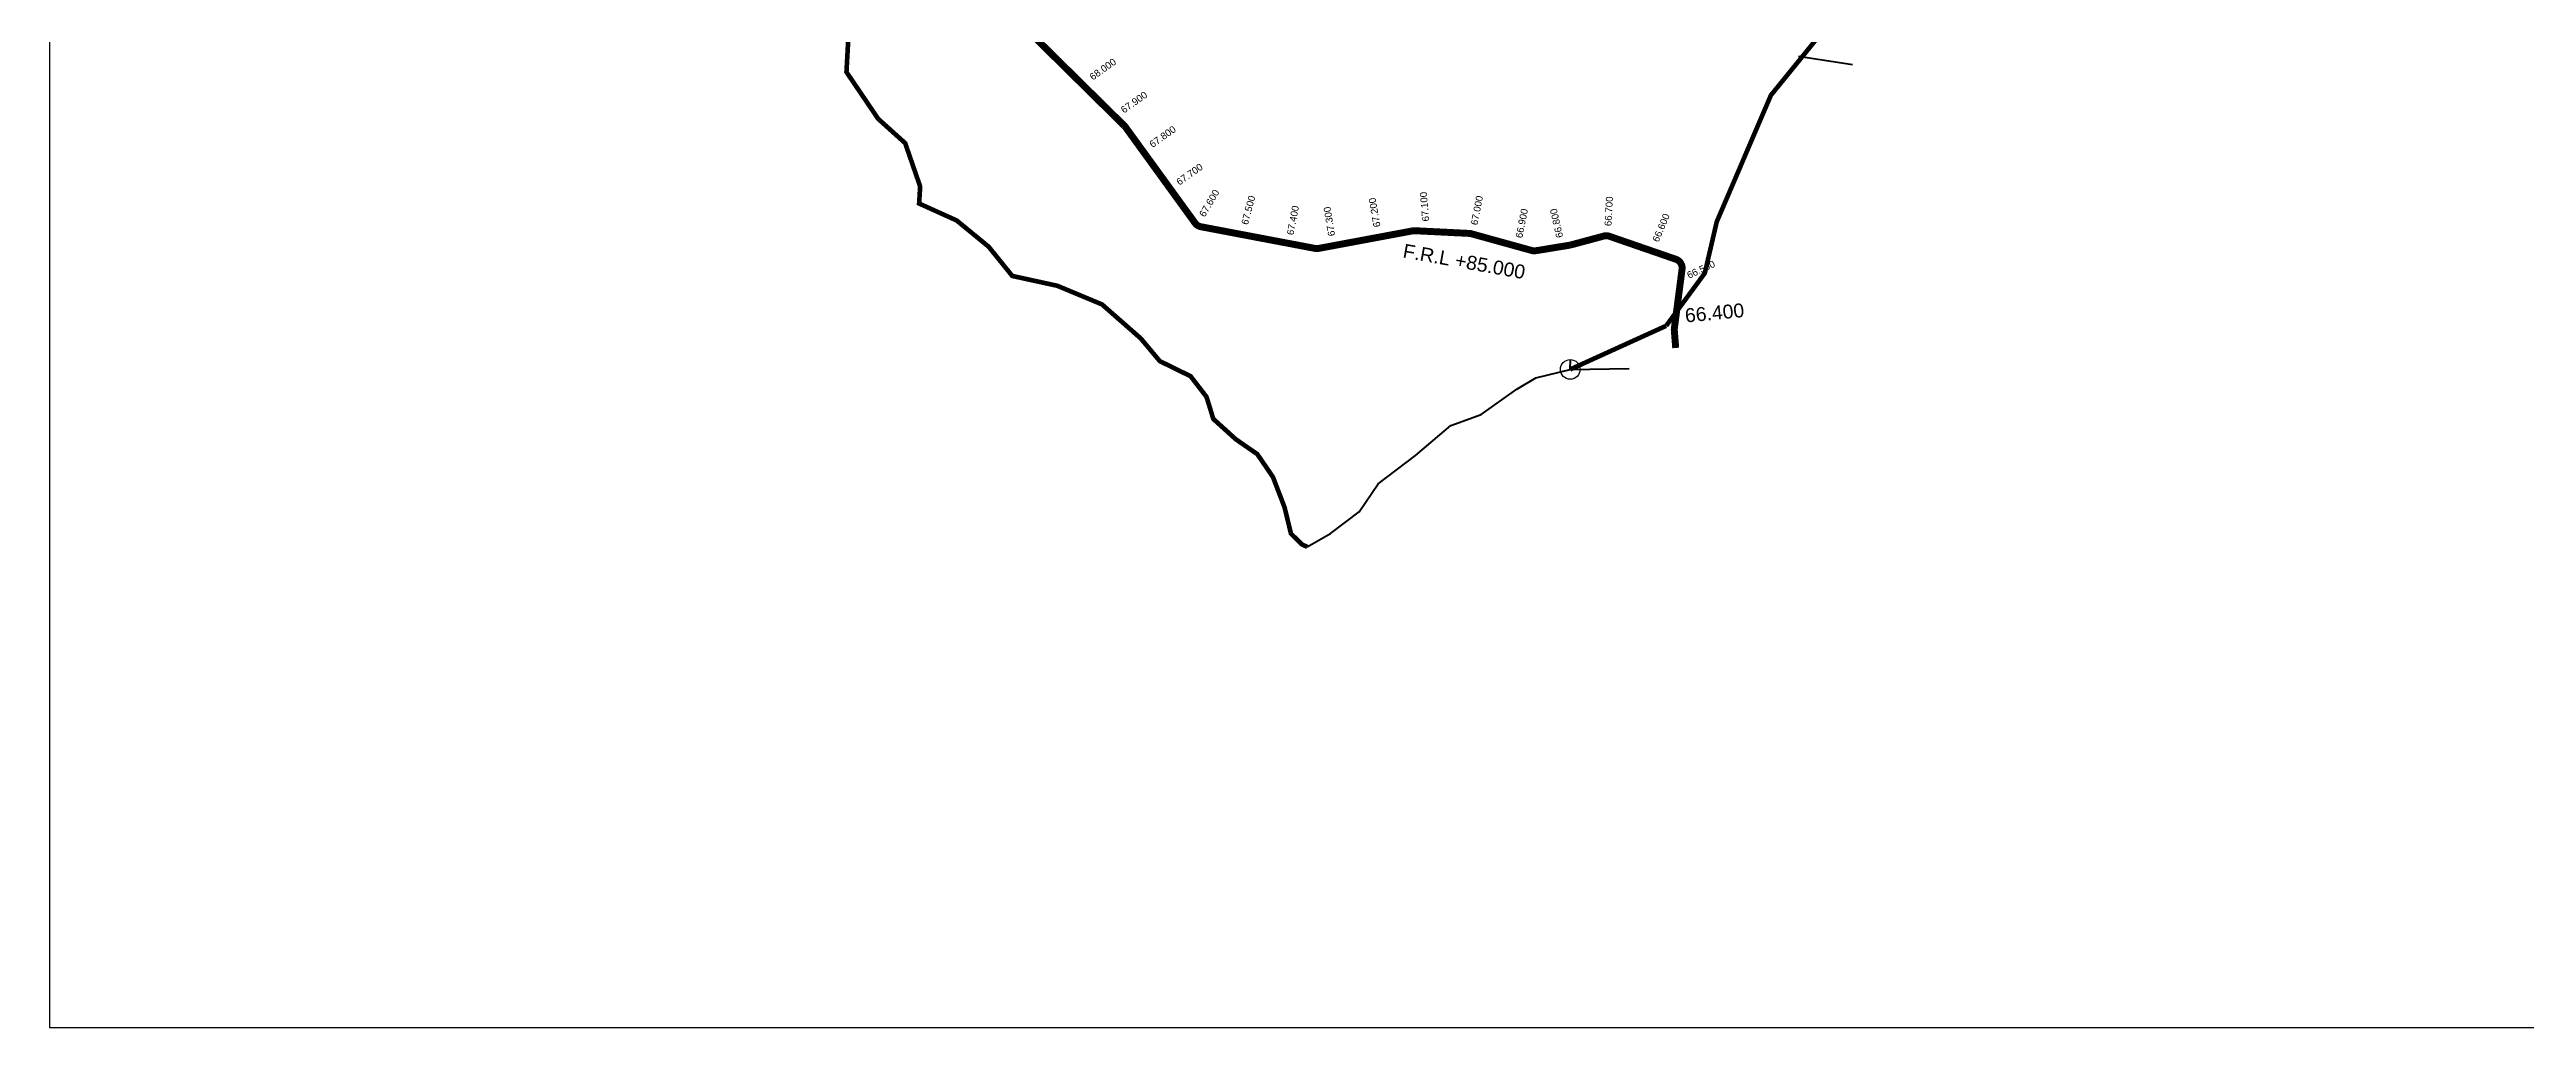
# Model space of a CAD drawing. Header units: inches. Extents: x 342870 to 351334, y 1581193 to 1587171.
# Drawn here: x 342870 to 348214, y 1581193 to 1583303 of the extents above; entities that cross this region are included whole.
import ezdxf

# ---------------------------------------------------------------- set-up
doc = ezdxf.new("R2010")
doc.units = ezdxf.units.IN
doc.header["$MEASUREMENT"] = 0
doc.linetypes.add('ACAD_ISO03W100', pattern=[30, 12, -18])
doc.linetypes.add('BORDER', pattern=[1.75, 0.5, -0.25, 0.5, -0.25, 0, -0.25])
for name, color, linetype in [('BLOCK', 7, 'Continuous'), ('C LINE COO', 6, 'Continuous'), ('VILLAGE BOUNDARY', 6, 'Continuous')]:
    doc.layers.add(name, color=color, linetype=linetype)
doc.layers.add('VILL_BOUNDARY', color=6, linetype='BORDER', lineweight=30)
doc.styles.get("Standard").update_dxf_attribs({"font": 'arial.ttf'})

msp = doc.modelspace()

# ---------------------------------------------------------------- linework, layer by layer
at = {"layer": 'BLOCK', "color": 1, "const_width": 15}
for points in [[(344487.2, 1583537.1), (344506.2, 1583512.5, 0.224881), (344521.5, 1583504.7), (344818.1, 1583496.2, -0.189684), (344831.6, 1583490.5), (345188.8, 1583138.2, -0.041179), (345191, 1583135.7), (345341.3, 1582928.4, 0.191133), (345353.8, 1582920.5), (345600.3, 1582873.7, 0.093311), (345607.7, 1582873.7), (345810.7, 1582911.6, -0.058472), (345815.3, 1582911.9), (345932.8, 1582906.1, -0.055414), (345937.1, 1582905.4), (346067.8, 1582869.2, 0.108843), (346076.3, 1582868.7), (346150, 1582880.8, 0.02498), (346152, 1582881.3), (346223.1, 1582900.4, -0.150014), (346234.8, 1582900), (346360.4, 1582856.6)], [(344831.6, 1583490.5), (345188.8, 1583138.2, -0.041179), (345191, 1583135.7), (345341.3, 1582928.4, 0.191133), (345353.8, 1582920.5), (345600.3, 1582873.7, 0.093311), (345607.7, 1582873.7), (345810.7, 1582911.6, -0.058472), (345815.3, 1582911.9), (345932.8, 1582906.1, -0.055414), (345937.1, 1582905.4), (346067.8, 1582869.2, 0.108843), (346076.3, 1582868.7), (346150, 1582880.8, 0.02498), (346152, 1582881.3), (346223.1, 1582900.4, -0.150014), (346234.8, 1582900), (346378.6, 1582850.3, -0.355872), (346391.9, 1582828.8), (346375.3, 1582701.1, 0.0522), (346375.2, 1582696.9), (346378.2, 1582658.9)]]:
    msp.add_lwpolyline(points, format="xyb", dxfattribs=at)
at = {"layer": 'BLOCK', "color": 2}
for p in [(345023.9, 1583300.8), (345095.1, 1583230.6), (345166.3, 1583160.3), (345229.2, 1583083), (345287.9, 1583002), (345348.1, 1582922.5), (345446.1, 1582903), (345544.3, 1582884.3), (345642.7, 1582880.2), (345741, 1582898.6), (345839.7, 1582910.7), (345939.5, 1582904.8), (346035.8, 1582878), (346133.8, 1582878.2), (346230.9, 1582900.9), (346325.5, 1582868.6)]:
    msp.add_point(p, dxfattribs=at)
at = {"layer": 'C LINE COO', "color": 0}
msp.add_lwpolyline([(342869.8, 1581192.5), (351333.9, 1581192.5), (351333.9, 1587170.8), (342869.8, 1587170.8), (342869.8, 1581192.5)], dxfattribs=at)
at = {"layer": 'VILL_BOUNDARY', "color": 6, "linetype": 'ACAD_ISO03W100', "lineweight": -2, "ltscale": 3, "const_width": 10}
for points in [[(347496.5, 1584218.5), (347398.8, 1584121.4), (347286.4, 1584012.2), (347216.6, 1583952.3), (347042, 1583746.1), (346893.5, 1583596.6), (346828.4, 1583532.3), (346781.7, 1583462.8), (346778.5, 1583452.3), (346775.4, 1583441.7), (346658.3, 1583296.2), (346583.6, 1583204.3), (346466.7, 1582931.1), (346441, 1582820.4), (346357.6, 1582706.7)], [(344592.8, 1583320.9), (344589.1, 1583254.4), (344657.5, 1583153.4), (344715.8, 1583100.9), (344748.1, 1583007.4), (344745.9, 1582970.6), (344826.9, 1582934), (344895.9, 1582877.4), (344946.9, 1582814.3), (345044, 1582793.1), (345140.4, 1582752.9), (345224.1, 1582679.5), (345265, 1582630.6), (345331.6, 1582597.9), (345366, 1582553.2), (345380.6, 1582505.8), (345428.9, 1582462), (345475.6, 1582429.7), (345509.3, 1582380.3), (345534.4, 1582314.7), (345548.1, 1582258.3), (345571.5, 1582235.2), (345583.3, 1582229.6)], [(346357.6, 1582706.7), (346150.6, 1582612.6)]]:
    msp.add_lwpolyline(points, dxfattribs=at)
at = {"layer": 'VILL_BOUNDARY', "linetype": 'ByBlock', "lineweight": 40}
for points in [[(346643.1, 1583288.6), (346759.6, 1583270.8)], [(345583.3, 1582229.6), (345633.5, 1582258.6), (345695.5, 1582305), (345736.5, 1582365.6), (345816.7, 1582426.6), (345892.9, 1582491.5), (345958.6, 1582515.4), (346035.2, 1582569.8), (346076.1, 1582594.3), (346150.6, 1582612.6), (346151, 1582633.8)], [(346150.6, 1582612.6), (346277.7, 1582614.5)]]:
    msp.add_lwpolyline(points, dxfattribs=at)
at = {"layer": 'VILLAGE BOUNDARY', "color": 30}
msp.add_circle((346150.6, 1582612.6), 21.2, dxfattribs=at)

# ---------------------------------------------------------------- texts
at = {"layer": 'BLOCK', "color": 0}
for s, rotation, p in [('68.000', 35.4642, (345120.5, 1583235.8)), ('67.900', 35.4642, (345187.8, 1583164.5)), ('67.800', 35.4642, (345249.5, 1583090.2)), ('67.700', 35.4642, (345307.5, 1583009)), ('67.600', 59.5514, (345362, 1582940)), ('67.500', 75.0166, (345455, 1582923.5)), ('67.200', 100.191, (345741.5, 1582921)), ('67.100', 94.9623, (345846.5, 1582932.5)), ('67.000', 79.1461, (345950.5, 1582923)), ('66.700', 86.996, (346239.5, 1582921.5)), ('67.400', 79.1058, (345553.5, 1582901.5)), ('67.300', 99.4469, (345643.5, 1582901.5)), ('66.900', 78.6031, (346047, 1582895)), ('66.800', 102.8152, (346135.5, 1582898.5)), ('66.600', 67.05, (346341, 1582885.9)), ('66.500', 24.9281, (346406.8, 1582808))]:
    msp.add_text(s, height=15, rotation=rotation, dxfattribs=at).set_placement(p)
at = {"layer": 'BLOCK', "color": 1}
for s, rotation, p in [('F.R.L +85.000', 349.8004, (345787.9, 1582854.5)), ('66.400', 5.4157, (346399.6, 1582713.8))]:
    msp.add_text(s, height=30, rotation=rotation, dxfattribs=at).set_placement(p)

doc.saveas('drawing.dxf')
